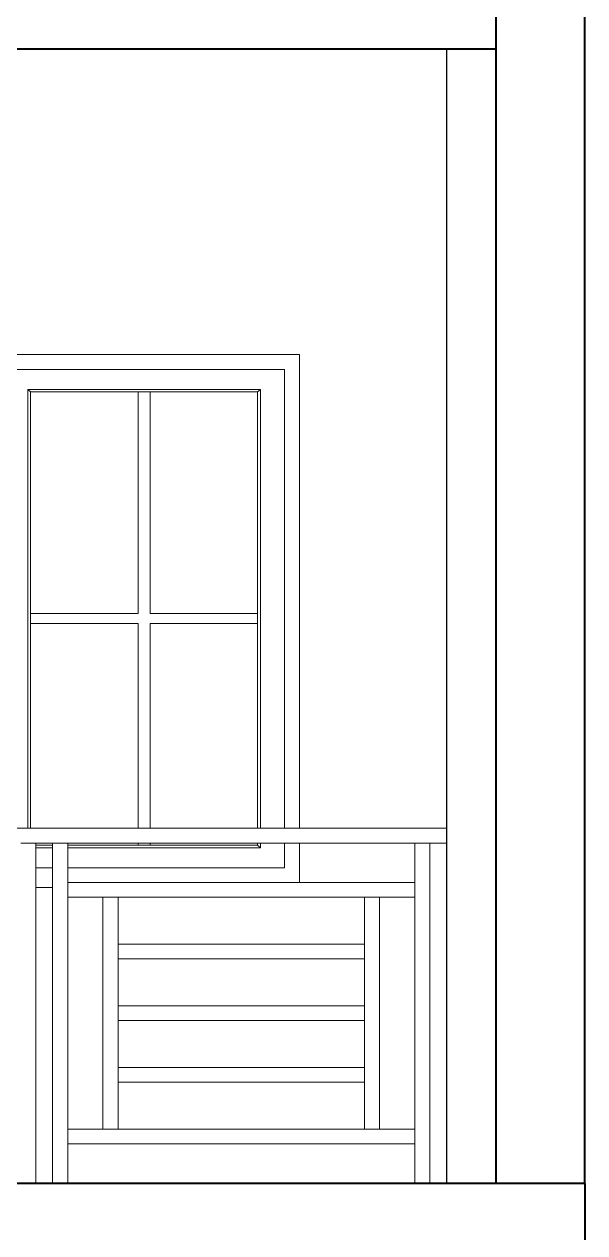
# Model space of a CAD drawing. Header units: inches. Extents: x 135267 to 147066, y -21506 to -19082.
# Drawn here: x 139047.5 to 139104.4, y -20377.3 to -20254.8 of the extents above; entities that cross this region are included whole.
import ezdxf

# ---------------------------------------------------------------- set-up
doc = ezdxf.new("R2010")
doc.units = ezdxf.units.IN
doc.header["$LTSCALE"] = 0.5
doc.header["$MEASUREMENT"] = 0
for name, color, linetype, lineweight in [('PARAPET', 50, 'Continuous', 13), ('wall', 1, 'Continuous', 40), ('wall light', 6, 'Continuous', 25), ('window', 4, 'Continuous', 13)]:
    doc.layers.add(name, color=color, linetype=linetype, lineweight=lineweight)

msp = doc.modelspace()

# ---------------------------------------------------------------- linework, layer by layer
at = {"layer": 'PARAPET'}
for p, q in [((139048.16, -20336.29), (139010.48, -20336.29)), ((139050.39, -20336.29), (139048.16, -20336.29)), ((139059.06, -20336.29), (139050.39, -20336.29)), ((139075.42, -20336.29), (139059.06, -20336.29)), ((139090.38, -20336.29), (139075.42, -20336.29)), ((139090.38, -20336.29), (139090.38, -20337.79)), ((139050.39, -20337.79), (139047.15, -20337.79)), ((139048.68, -20338.02), (139048.68, -20337.79)), ((139048.68, -20372.29), (139048.68, -20338.02)), ((139051.92, -20337.79), (139050.39, -20337.79)), ((139050.39, -20372.29), (139050.39, -20337.79)), ((139051.92, -20372.29), (139051.92, -20337.79)), ((139051.92, -20337.79), (139075.42, -20337.79)), ((139075.42, -20337.79), (139087.14, -20337.79)), ((139088.67, -20337.79), (139087.14, -20337.79)), ((139087.14, -20372.29), (139087.14, -20337.79)), ((139088.67, -20372.29), (139088.67, -20337.79)), ((139088.67, -20337.79), (139090.38, -20337.79)), ((139048.68, -20342.29), (139050.39, -20342.29)), ((139075.42, -20341.79), (139051.92, -20341.79)), ((139087.14, -20341.79), (139075.42, -20341.79)), ((139051.92, -20343.29), (139083.56, -20343.29)), ((139055.5, -20366.79), (139055.5, -20343.29)), ((139057.03, -20348.04), (139057.03, -20343.29)), ((139082.03, -20366.79), (139082.03, -20343.29)), ((139083.56, -20366.79), (139083.56, -20343.29)), ((139083.56, -20343.29), (139087.14, -20343.29)), ((139057.03, -20366.79), (139057.03, -20348.04)), ((139082.03, -20348.04), (139057.03, -20348.04)), ((139057.03, -20349.54), (139082.03, -20349.54)), ((139082.03, -20354.29), (139057.03, -20354.29)), ((139057.03, -20355.79), (139082.03, -20355.79)), ((139082.03, -20360.54), (139057.03, -20360.54)), ((139057.03, -20362.04), (139082.03, -20362.04)), ((139083.56, -20366.79), (139051.92, -20366.79)), ((139087.14, -20366.79), (139083.56, -20366.79)), ((139051.92, -20368.29), (139087.14, -20368.29)), ((139088.67, -20372.29), (139047.15, -20372.29))]:
    msp.add_line(p, q, dxfattribs=at)
at = {"layer": 'wall'}
for p, q in [((139104.38, -20372.29), (139104.38, -20048.29)), ((139095.38, -20372.29), (139095.38, -20057.29)), ((138974.42, -20257.29), (139095.38, -20257.29)), ((139104.38, -20372.29), (138965.42, -20372.29)), ((139104.38, -20372.29), (139104.38, -20510.29))]:
    msp.add_line(p, q, dxfattribs=at)
at = {"layer": 'wall light'}
msp.add_line((139090.38, -20372.29), (139090.38, -20257.29), dxfattribs=at)
at = {"layer": 'window'}
for p, q in [((139015.42, -20288.29), (139075.42, -20288.29)), ((139075.42, -20336.29), (139075.42, -20288.29)), ((139016.92, -20289.79), (139073.92, -20289.79)), ((139073.92, -20289.79), (139073.92, -20336.29)), ((139047.86, -20336.29), (139047.86, -20291.82)), ((139047.86, -20291.82), (139071.49, -20291.82)), ((139048.16, -20292.07), (139047.86, -20291.82)), ((139048.16, -20336.29), (139048.16, -20292.07)), ((139071.18, -20292.07), (139048.16, -20292.07)), ((139059.06, -20292.07), (139059.06, -20314.54)), ((139060.28, -20292.07), (139060.28, -20314.54)), ((139071.18, -20292.07), (139071.49, -20291.82)), ((139071.18, -20292.07), (139071.18, -20336.29)), ((139071.49, -20291.82), (139071.49, -20336.29)), ((139048.16, -20314.54), (139059.06, -20314.54)), ((139060.28, -20314.54), (139071.18, -20314.54)), ((139048.16, -20315.55), (139059.06, -20315.55)), ((139059.06, -20315.55), (139059.06, -20336.29)), ((139060.28, -20315.55), (139071.18, -20315.55)), ((139060.28, -20315.55), (139060.28, -20336.29)), ((139050.39, -20338.02), (139048.68, -20338.02)), ((139050.39, -20338.27), (139048.68, -20338.27)), ((139071.18, -20338.02), (139051.92, -20338.02)), ((139071.49, -20338.27), (139051.92, -20338.27)), ((139059.06, -20337.79), (139059.06, -20338.02)), ((139060.28, -20337.79), (139060.28, -20338.02)), ((139071.18, -20337.79), (139071.18, -20338.02)), ((139071.18, -20338.02), (139071.49, -20338.27)), ((139071.49, -20337.79), (139071.49, -20338.27)), ((139073.92, -20337.79), (139073.92, -20340.29)), ((139075.42, -20341.79), (139075.42, -20337.79)), ((139050.39, -20340.29), (139048.68, -20340.29)), ((139073.92, -20340.29), (139051.92, -20340.29))]:
    msp.add_line(p, q, dxfattribs=at)

doc.saveas('drawing.dxf')
